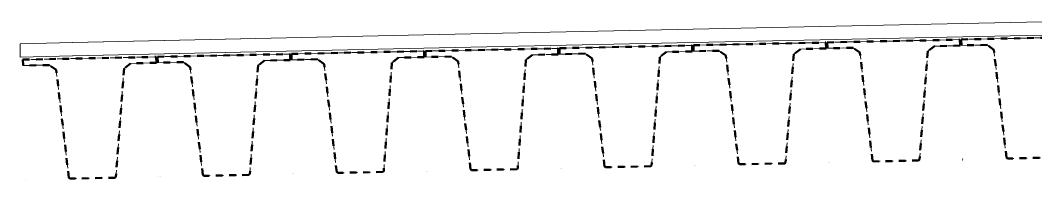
# Model space of a CAD drawing. Header units: metres. Extents: x -1137 to -1030, y 3 to 549.
# Drawn here: x -1060.97 to -1045.58, y 19.73 to 22.14 of the extents above; entities that cross this region are included whole.
import ezdxf

# ---------------------------------------------------------------- set-up
doc = ezdxf.new("R2010")
doc.units = ezdxf.units.M
doc.linetypes.add('JacobsDash', pattern=[0.0045000000000000005, 0.003, -0.0015])
doc.layers.add('A-FLOR', color=7, linetype='Continuous', lineweight=50)
doc.layers.add('S-BEAM', color=7, linetype='Continuous', lineweight=50)

# ---------------------------------------------------------------- blocks, each defined once
blk = doc.blocks.new('06_SFR_GCT_Girder_SuperT_BR08Edge_CS - Super T - 1815-6269499-DRG-2873075 - ELEVATION 1 - ABUTMENT B Copy 1')
at = {"layer": 'S-BEAM', "color": 8, "linetype": 'JacobsDash', "lineweight": 13, "true_color": 0x808080}
for p, q in [((-1119.552098975111, 21.89657207772541), (-1121.561548670089, 21.85539766611113)), ((-1121.561548670089, 21.85539766611113), (-1121.559721833372, 21.76541615486272)), ((-1119.550272138394, 21.80659056647701), (-1119.552098975111, 21.89657207772541)), ((-1121.559721833372, 21.76541615486272), (-1121.170411466646, 21.77339327682071)), ((-1121.170411466646, 21.77339327682071), (-1121.067401566713, 21.70048820349235)), ((-1121.067401566713, 21.70048820349235), (-1120.876789194901, 20.06704935812234)), ((-1120.163703788877, 20.08166075750054), (-1120.039547677192, 21.72154933243338)), ((-1120.039547677192, 21.72154933243338), (-1119.93958250512, 21.79861344451901)), ((-1119.93958250512, 21.79861344451901), (-1119.550272138394, 21.80659056647701)), ((-1120.876789194901, 20.06704935812234), (-1120.862082117589, 20.05434797556547)), ((-1120.862082117589, 20.05434797556547), (-1120.17788311336, 20.06836748125232)), ((-1120.17788311336, 20.06836748125232), (-1120.163703788877, 20.08166075750054))]:
    blk.add_line(p, q, dxfattribs=at)
at = {"layer": 'S-BEAM', "linetype": 'JacobsDash'}
for p, q in [((-1121.561548670089, 21.85539766611112), (-1121.561245354735, 21.85540575747418)), ((-1121.561245354735, 21.85540575747418), (-1119.551795659757, 21.89658016908847)), ((-1121.559418518018, 21.76542424622578), (-1121.561245354735, 21.85540575747418)), ((-1119.551795659757, 21.89658016908847), (-1119.552098975111, 21.89657207772541)), ((-1119.551795659757, 21.89658016908847), (-1119.54996882304, 21.80659865784006)), ((-1121.559721833372, 21.76541615486272), (-1121.559418518018, 21.76542424622578)), ((-1121.170108151292, 21.77340136818377), (-1121.559418518018, 21.76542424622578)), ((-1121.170411466646, 21.77339327682071), (-1121.170108151292, 21.77340136818377)), ((-1121.067098251359, 21.7004962948554), (-1121.170108151292, 21.77340136818377)), ((-1121.067401566713, 21.70048820349234), (-1121.067098251359, 21.7004962948554)), ((-1120.876485879547, 20.06705744948539), (-1121.067098251359, 21.7004962948554)), ((-1120.039244361838, 21.72155742379644), (-1120.163400473524, 20.0816688488636)), ((-1120.039244361838, 21.72155742379644), (-1120.039547677192, 21.72154933243338)), ((-1119.939279189766, 21.79862153588207), (-1120.039244361838, 21.72155742379644)), ((-1119.93958250512, 21.79861344451901), (-1119.939279189766, 21.79862153588207)), ((-1119.54996882304, 21.80659865784006), (-1119.939279189766, 21.79862153588207)), ((-1119.54996882304, 21.80659865784006), (-1119.550272138394, 21.806590566477)), ((-1121.524375316818, 20.03935854275067), (-1121.524678488602, 20.03934337980152)), ((-1120.876789194901, 20.06704935812233), (-1120.876485879547, 20.06705744948539)), ((-1120.861778802235, 20.05435606692852), (-1120.876485879547, 20.06705744948539)), ((-1120.862082117589, 20.05434797556547), (-1120.861778802235, 20.05435606692852)), ((-1120.177579798007, 20.06837557261537), (-1120.861778802235, 20.05435606692852)), ((-1120.177579798007, 20.06837557261537), (-1120.17788311336, 20.06836748125232)), ((-1120.163400473524, 20.0816688488636), (-1120.177579798007, 20.06837557261537)), ((-1120.163703788877, 20.08166075750054), (-1120.163400473524, 20.0816688488636)), ((-1119.514953680713, 20.08191500443739), (-1119.515256852497, 20.08189984148825))]:
    blk.add_line(p, q, dxfattribs=at)
blk = doc.blocks.new('06_SFR_GCT_Girder_SuperT_BR08Edge_CS - Super T - 1815-6268857-DRG-2873075 - ELEVATION 1 - ABUTMENT B Copy 1')
at = {"layer": 'S-BEAM', "color": 8, "linetype": 'JacobsDash', "lineweight": 13, "true_color": 0x808080}
for p, q in [((-1121.582225957725, 21.85236349612801), (-1123.591675652603, 21.81120059867639)), ((-1123.591675652603, 21.81120059867639), (-1123.589848815642, 21.72121909066904)), ((-1123.589848815642, 21.72121909066904), (-1123.200538448935, 21.72919398187555)), ((-1123.200538448935, 21.72919398187555), (-1123.097528548804, 21.65628832972366)), ((-1122.069674659334, 21.67734356905378), (-1121.969709487471, 21.75440709691414)), ((-1121.969709487471, 21.75440709691414), (-1121.580399120764, 21.76238198812066)), ((-1121.580399120764, 21.76238198812066), (-1121.582225957725, 21.85236349612801)), ((-1123.097528548804, 21.65628832972366), (-1122.906916172561, 20.02284864149183)), ((-1122.193830766573, 20.03745595488502), (-1122.069674659334, 21.67734356905378)), ((-1122.906916172561, 20.02284864149183), (-1122.892209095214, 20.01014717664346)), ((-1122.892209095214, 20.01014717664346), (-1122.20801009102, 20.02416276186459)), ((-1122.20801009102, 20.02416276186459), (-1122.193830766573, 20.03745595488502))]:
    blk.add_line(p, q, dxfattribs=at)
at = {"layer": 'S-BEAM', "linetype": 'JacobsDash'}
for p, q in [((-1123.591675652603, 21.81120059867638), (-1123.591372337249, 21.81120863109733)), ((-1123.591372337249, 21.81120863109733), (-1121.581922642371, 21.85237152854895)), ((-1123.589545500288, 21.72122712308998), (-1123.591372337249, 21.81120863109733)), ((-1123.589848815642, 21.72121909066903), (-1123.589545500288, 21.72122712308998)), ((-1123.200235133581, 21.72920201429649), (-1123.589545500288, 21.72122712308998)), ((-1123.200538448935, 21.72919398187554), (-1123.200235133581, 21.72920201429648)), ((-1123.09722523345, 21.6562963621446), (-1123.200235133581, 21.72920201429649)), ((-1121.969406172117, 21.75441512933509), (-1122.06937134398, 21.67735160147472)), ((-1121.969709487471, 21.75440709691414), (-1121.969406172117, 21.75441512933508)), ((-1121.58009580541, 21.7623900205416), (-1121.969406172117, 21.75441512933509)), ((-1121.581922642371, 21.85237152854895), (-1121.582225957725, 21.85236349612801)), ((-1121.581922642371, 21.85237152854895), (-1121.58009580541, 21.7623900205416)), ((-1121.58009580541, 21.7623900205416), (-1121.580399120764, 21.76238198812065)), ((-1123.097528548804, 21.65628832972366), (-1123.09722523345, 21.6562963621446)), ((-1122.906612857208, 20.02285667391278), (-1123.09722523345, 21.6562963621446)), ((-1122.06937134398, 21.67735160147472), (-1122.19352745122, 20.03746398730596)), ((-1122.06937134398, 21.67735160147472), (-1122.069674659334, 21.67734356905378)), ((-1122.906916172561, 20.02284864149183), (-1122.906612857208, 20.02285667391277)), ((-1122.891905779861, 20.0101552090644), (-1122.906612857208, 20.02285667391278)), ((-1122.892209095214, 20.01014717664346), (-1122.891905779861, 20.0101552090644)), ((-1122.207706775667, 20.02417079428554), (-1122.891905779861, 20.0101552090644)), ((-1122.207706775667, 20.02417079428554), (-1122.20801009102, 20.02416276186459)), ((-1122.19352745122, 20.03746398730596), (-1122.207706775667, 20.02417079428554)), ((-1122.193830766573, 20.03745595488502), (-1122.19352745122, 20.03746398730596)), ((-1121.545080499369, 20.03769859585891), (-1121.545383671153, 20.03768349185204)), ((-1123.554502135477, 19.99515365365618), (-1123.554805307261, 19.9951385496493))]:
    blk.add_line(p, q, dxfattribs=at)
blk = doc.blocks.new('06_SFR_GCT_Girder_SuperT_BR08Edge_CS - Super T - 1815-6267993-DRG-2873075 - ELEVATION 1 - ABUTMENT B Copy 1')
at = {"layer": 'S-BEAM', "color": 8, "linetype": 'JacobsDash', "lineweight": 13, "true_color": 0x808080}
for p, q in [((-1123.612350898354, 21.80885497269173), (-1125.621800593159, 21.76770167031403)), ((-1125.621800593159, 21.76770167031403), (-1125.619973755994, 21.67772016493102)), ((-1124.099799599573, 21.63383739397695), (-1123.999834427883, 21.71090043504983)), ((-1123.999834427883, 21.71090043504983), (-1123.61052406119, 21.71887346730871)), ((-1123.61052406119, 21.71887346730871), (-1123.612350898354, 21.80885497269173)), ((-1125.619973755994, 21.67772016493102), (-1125.230663389302, 21.6856931971899)), ((-1125.230663389302, 21.6856931971899), (-1125.127653489005, 21.61278706262442)), ((-1125.127653489005, 21.61278706262442), (-1124.937041109069, 19.97934667062041)), ((-1124.223955703108, 19.99395057904795), (-1124.099799599573, 21.63383739397695)), ((-1124.937041109069, 19.97934667062041), (-1124.922334031693, 19.96664513718518)), ((-1124.922334031693, 19.96664513718518), (-1124.238135027524, 19.98065745537253)), ((-1124.238135027524, 19.98065745537253), (-1124.223955703108, 19.99395057904795))]:
    blk.add_line(p, q, dxfattribs=at)
at = {"layer": 'S-BEAM', "linetype": 'JacobsDash'}
for p, q in [((-1125.621800593159, 21.76770167031403), (-1125.621497277805, 21.76770965361669)), ((-1125.621497277805, 21.76770965361669), (-1123.612047583001, 21.80886295599439)), ((-1125.619670440641, 21.67772814823368), (-1125.621497277805, 21.76770965361669)), ((-1123.999531112529, 21.71090841835249), (-1124.099496284219, 21.63384537727961)), ((-1123.999834427883, 21.71090043504983), (-1123.999531112529, 21.71090841835249)), ((-1123.610220745836, 21.71888145061137), (-1123.999531112529, 21.71090841835249)), ((-1123.612047583001, 21.80886295599439), (-1123.612350898354, 21.80885497269173)), ((-1123.612047583001, 21.80886295599439), (-1123.610220745836, 21.71888145061137)), ((-1123.610220745836, 21.71888145061137), (-1123.61052406119, 21.71887346730871)), ((-1125.619973755994, 21.67772016493102), (-1125.619670440641, 21.67772814823368)), ((-1125.230360073948, 21.68570118049256), (-1125.619670440641, 21.67772814823368)), ((-1125.230663389302, 21.6856931971899), (-1125.230360073948, 21.68570118049256)), ((-1125.127350173651, 21.61279504592708), (-1125.230360073948, 21.68570118049256)), ((-1125.127653489005, 21.61278706262442), (-1125.127350173651, 21.61279504592708)), ((-1124.936737793715, 19.97935465392307), (-1125.127350173651, 21.61279504592708)), ((-1124.099496284219, 21.63384537727961), (-1124.223652387754, 19.99395856235061)), ((-1124.099496284219, 21.63384537727961), (-1124.099799599573, 21.63383739397695)), ((-1125.58462691299, 19.95164690055518), (-1125.584930084774, 19.95163184566659)), ((-1124.937041109069, 19.97934667062041), (-1124.936737793715, 19.97935465392307)), ((-1124.92203071634, 19.96665312048784), (-1124.936737793715, 19.97935465392307)), ((-1124.922334031693, 19.96664513718517), (-1124.92203071634, 19.96665312048783)), ((-1124.23783171217, 19.98066543867519), (-1124.92203071634, 19.96665312048784)), ((-1124.23783171217, 19.98066543867519), (-1124.238135027524, 19.98065745537253)), ((-1124.223652387754, 19.99395856235061), (-1124.23783171217, 19.98066543867519)), ((-1124.223955703108, 19.99395057904795), (-1124.223652387754, 19.99395856235061)), ((-1123.57520527687, 19.99418224327676), (-1123.575508448654, 19.99416718838818))]:
    blk.add_line(p, q, dxfattribs=at)
blk = doc.blocks.new('06_SFR_GCT_Girder_SuperT_BR08Edge_CS - Super T - 1815-6267463-DRG-2873075 - ELEVATION 1 - ABUTMENT B Copy 1')
at = {"layer": 'S-BEAM', "color": 8, "linetype": 'JacobsDash', "lineweight": 13, "true_color": 0x808080}
for p, q in [((-1125.642477883344, 21.76414668785831), (-1127.651927578021, 21.72300585909899)), ((-1127.651927578021, 21.72300585909899), (-1127.650100740592, 21.63302435702361)), ((-1125.640651045915, 21.67416518578294), (-1125.642477883344, 21.76414668785831)), ((-1127.650100740592, 21.63302435702361), (-1127.260790373924, 21.64099497264626)), ((-1127.260790373924, 21.64099497264626), (-1127.157780473413, 21.56808821085533)), ((-1127.157780473413, 21.56808821085533), (-1126.96716808868, 19.93464690205414)), ((-1126.254082682763, 19.94924638401844), (-1126.129926584046, 21.58913216182561)), ((-1126.129926584046, 21.58913216182561), (-1126.029961412583, 21.66619457016029)), ((-1126.029961412583, 21.66619457016029), (-1125.640651045915, 21.67416518578294)), ((-1126.96716808868, 19.93464690205414), (-1126.952461011267, 19.92194527944081)), ((-1126.952461011267, 19.92194527944081), (-1126.268262007141, 19.93595335047667)), ((-1126.268262007141, 19.93595335047667), (-1126.254082682763, 19.94924638401844))]:
    blk.add_line(p, q, dxfattribs=at)
at = {"layer": 'S-BEAM', "linetype": 'JacobsDash'}
for p, q in [((-1127.651927578021, 21.72300585909899), (-1127.651624262667, 21.72301377854754)), ((-1127.651624262667, 21.72301377854754), (-1125.642174567991, 21.76415460730687)), ((-1127.649797425238, 21.63303227647217), (-1127.651624262667, 21.72301377854754)), ((-1125.642174567991, 21.76415460730686), (-1125.642477883344, 21.76414668785831)), ((-1125.642174567991, 21.76415460730687), (-1125.640347730562, 21.67417310523148)), ((-1127.650100740592, 21.63302435702361), (-1127.649797425238, 21.63303227647216)), ((-1127.260487058571, 21.64100289209481), (-1127.649797425238, 21.63303227647217)), ((-1127.260790373924, 21.64099497264626), (-1127.260487058571, 21.64100289209481)), ((-1127.157477158059, 21.56809613030387), (-1127.260487058571, 21.64100289209481)), ((-1127.157780473413, 21.56808821085533), (-1127.157477158059, 21.56809613030387)), ((-1126.966864773326, 19.93465482150269), (-1127.157477158059, 21.56809613030387)), ((-1126.129623268693, 21.58914008127416), (-1126.253779367409, 19.94925430346699)), ((-1126.129623268693, 21.58914008127416), (-1126.129926584046, 21.58913216182561)), ((-1126.029658097229, 21.66620248960884), (-1126.129623268693, 21.58914008127416)), ((-1126.029961412583, 21.66619457016029), (-1126.029658097229, 21.66620248960884)), ((-1125.640347730562, 21.67417310523148), (-1126.029658097229, 21.66620248960884)), ((-1125.640347730562, 21.67417310523148), (-1125.640651045915, 21.67416518578294)), ((-1127.614753733592, 19.90694326435774), (-1127.615056905376, 19.90692827332355)), ((-1126.96716808868, 19.93464690205414), (-1126.966864773326, 19.93465482150269)), ((-1126.952157695913, 19.92195319888935), (-1126.966864773326, 19.93465482150269)), ((-1126.952461011267, 19.9219452794408), (-1126.952157695913, 19.92195319888935)), ((-1126.267958691787, 19.93596126992522), (-1126.952157695913, 19.92195319888935)), ((-1126.267958691787, 19.93596126992522), (-1126.268262007141, 19.93595335047667)), ((-1126.253779367409, 19.94925430346699), (-1126.267958691787, 19.93596126992522)), ((-1126.254082682763, 19.94924638401844), (-1126.253779367409, 19.94925430346699)), ((-1125.605332097488, 19.94946612767449), (-1125.605635269271, 19.9494511366403))]:
    blk.add_line(p, q, dxfattribs=at)
blk = doc.blocks.new('06_SFR_GCT_Girder_SuperT_BR08Edge_CS - Super T - 1815-6267083-DRG-2873075 - ELEVATION 1 - ABUTMENT B Copy 1')
at = {"layer": 'S-BEAM', "color": 8, "linetype": 'JacobsDash', "lineweight": 13, "true_color": 0x808080}
for p, q in [((-1127.672604863925, 21.72003825640734), (-1129.682054558564, 21.67890414414197)), ((-1127.670778026354, 21.63005675606429), (-1127.672604863925, 21.72003825640734)), ((-1129.682054558564, 21.67890414414197), (-1129.680227720992, 21.58892264379892)), ((-1129.680227720992, 21.58892264379892), (-1129.290917354332, 21.59689195816943)), ((-1129.290917354332, 21.59689195816943), (-1129.187907453704, 21.52398485860463)), ((-1128.160053564357, 21.54502537402017), (-1128.060088393015, 21.62208744169379)), ((-1128.060088393015, 21.62208744169379), (-1127.670778026354, 21.63005675606429)), ((-1129.187907453704, 21.52398485860463), (-1128.997295066384, 19.89054305526285)), ((-1128.284209660481, 19.9051401537717), (-1128.160053564357, 21.54502537402017)), ((-1128.997295066384, 19.89054305526285), (-1128.982587988951, 19.87784138462399)), ((-1128.982587988951, 19.87784138462399), (-1128.298388984839, 19.89184716875589)), ((-1128.298388984839, 19.89184716875589), (-1128.284209660481, 19.9051401537717))]:
    blk.add_line(p, q, dxfattribs=at)
at = {"layer": 'S-BEAM', "linetype": 'JacobsDash'}
for p, q in [((-1129.68175124321, 21.67891202920777), (-1127.672301548572, 21.72004614147315)), ((-1127.672301548572, 21.72004614147315), (-1127.672604863925, 21.72003825640734)), ((-1127.672301548572, 21.72004614147315), (-1127.670474711, 21.6300646411301)), ((-1129.682054558564, 21.67890414414196), (-1129.68175124321, 21.67891202920777)), ((-1129.679924405639, 21.58893052886472), (-1129.68175124321, 21.67891202920777)), ((-1129.680227720992, 21.58892264379891), (-1129.679924405639, 21.58893052886472)), ((-1129.290614038978, 21.59689984323524), (-1129.679924405639, 21.58893052886472)), ((-1129.290917354332, 21.59689195816943), (-1129.290614038978, 21.59689984323523)), ((-1129.187604138351, 21.52399274367043), (-1129.290614038978, 21.59689984323524)), ((-1128.059785077661, 21.6220953267596), (-1128.159750249004, 21.54503325908598)), ((-1128.060088393015, 21.62208744169379), (-1128.059785077661, 21.6220953267596)), ((-1127.670474711, 21.6300646411301), (-1128.059785077661, 21.6220953267596)), ((-1127.670474711, 21.6300646411301), (-1127.670778026354, 21.63005675606429)), ((-1129.187907453704, 21.52398485860462), (-1129.187604138351, 21.52399274367043)), ((-1128.99699175103, 19.89055094032866), (-1129.187604138351, 21.52399274367043)), ((-1128.159750249004, 21.54503325908598), (-1128.283906345128, 19.90514803883751)), ((-1128.159750249004, 21.54503325908598), (-1128.160053564357, 21.54502537402017)), ((-1129.644880552309, 19.86283372072575), (-1129.645183724093, 19.86281876407423)), ((-1128.997295066384, 19.89054305526285), (-1128.99699175103, 19.89055094032865)), ((-1128.982284673597, 19.8778492696898), (-1128.99699175103, 19.89055094032866)), ((-1128.982587988951, 19.87784138462399), (-1128.982284673597, 19.8778492696898)), ((-1128.298085669485, 19.8918550538217), (-1128.982284673597, 19.8778492696898)), ((-1128.298085669485, 19.8918550538217), (-1128.298388984839, 19.89184716875589)), ((-1128.283906345128, 19.90514803883751), (-1128.298085669485, 19.8918550538217)), ((-1128.284209660481, 19.9051401537717), (-1128.283906345128, 19.90514803883751)), ((-1127.635458916184, 19.90534986447758), (-1127.635762087968, 19.90533490782607))]:
    blk.add_line(p, q, dxfattribs=at)
blk = doc.blocks.new('06_SFR_GCT_Girder_SuperT_BR08Edge_CS - Super T - 1815-6266581-DRG-2873075 - ELEVATION 1 - ABUTMENT B Copy 1')
at = {"layer": 'S-BEAM', "color": 8, "linetype": 'JacobsDash', "lineweight": 13, "true_color": 0x808080}
for p, q in [((-1129.702729763392, 21.67832777562886), (-1131.712179458269, 21.63714569868071)), ((-1131.712179458269, 21.63714569868071), (-1131.710352621714, 21.5471641852191)), ((-1131.710352621714, 21.5471641852191), (-1131.321042255008, 21.55514279225729)), ((-1131.321042255008, 21.55514279225729), (-1131.218032355215, 21.48223810422333)), ((-1130.190178465746, 21.50330315406034), (-1130.090213293544, 21.58036765512906)), ((-1130.090213293544, 21.58036765512906), (-1129.700902926837, 21.58834626216725)), ((-1129.700902926837, 21.58834626216725), (-1129.702729763392, 21.67832777562886)), ((-1131.218032355215, 21.48223810422333), (-1131.027419986361, 19.84879981896231)), ((-1130.314334580373, 19.86341393850701), (-1130.190178465746, 21.50330315406034)), ((-1130.328513904879, 19.85012060684344), (-1130.314334580373, 19.86341393850701)), ((-1131.027419986361, 19.84879981896231), (-1131.012712909073, 19.83609849118142)), ((-1131.012712909073, 19.83609849118142), (-1130.328513904879, 19.85012060684344))]:
    blk.add_line(p, q, dxfattribs=at)
at = {"layer": 'S-BEAM', "linetype": 'JacobsDash'}
for p, q in [((-1131.712179458269, 21.6371456986807), (-1131.711876142916, 21.6371538292832)), ((-1131.711876142916, 21.6371538292832), (-1129.702426448039, 21.67833590623135)), ((-1131.710049306361, 21.54717231582159), (-1131.711876142916, 21.6371538292832)), ((-1131.710352621714, 21.5471641852191), (-1131.710049306361, 21.54717231582158)), ((-1131.320738939655, 21.55515092285977), (-1131.710049306361, 21.54717231582159)), ((-1131.321042255008, 21.55514279225729), (-1131.320738939655, 21.55515092285977)), ((-1131.217729039862, 21.48224623482581), (-1131.320738939655, 21.55515092285977)), ((-1130.089909978191, 21.58037578573155), (-1130.189875150393, 21.50331128466284)), ((-1130.090213293544, 21.58036765512906), (-1130.089909978191, 21.58037578573155)), ((-1129.700599611485, 21.58835439276974), (-1130.089909978191, 21.58037578573155)), ((-1129.702426448039, 21.67833590623135), (-1129.702729763392, 21.67832777562886)), ((-1129.702426448039, 21.67833590623135), (-1129.700599611485, 21.58835439276974)), ((-1129.700599611485, 21.58835439276974), (-1129.700902926837, 21.58834626216725)), ((-1131.218032355215, 21.48223810422333), (-1131.217729039862, 21.48224623482582)), ((-1131.027116671008, 19.8488079495648), (-1131.217729039862, 21.48224623482581)), ((-1130.189875150393, 21.50331128466284), (-1130.314031265021, 19.8634220691095)), ((-1130.189875150393, 21.50331128466283), (-1130.190178465746, 21.50330315406034)), ((-1130.314031265021, 19.8634220691095), (-1130.328210589526, 19.85012873744592)), ((-1130.314334580373, 19.86341393850701), (-1130.314031265021, 19.86342206910949)), ((-1129.665583693689, 19.86363234783416), (-1129.665886865473, 19.86361714569356)), ((-1131.675005329815, 19.82106822667386), (-1131.675308501598, 19.82105302453326)), ((-1131.027419986361, 19.84879981896231), (-1131.027116671008, 19.8488079495648)), ((-1131.01240959372, 19.83610662178391), (-1131.027116671008, 19.8488079495648)), ((-1131.012712909073, 19.83609849118142), (-1131.01240959372, 19.83610662178391)), ((-1130.328210589526, 19.85012873744592), (-1131.01240959372, 19.83610662178391)), ((-1130.328210589526, 19.85012873744592), (-1130.328513904879, 19.85012060684344))]:
    blk.add_line(p, q, dxfattribs=at)
blk = doc.blocks.new('06_SFR_GCT_Girder_SuperT_BR08Edge_CS - Super T - 1815-6266069-DRG-2873075 - ELEVATION 1 - ABUTMENT B Copy 1')
at = {"layer": 'S-BEAM', "color": 8, "linetype": 'JacobsDash', "lineweight": 13, "true_color": 0x808080}
for p, q in [((-1131.732854470072, 21.63455805079792), (-1133.742304165311, 21.59337832850938)), ((-1133.742304165311, 21.59337832850938), (-1133.740477328706, 21.50339681573235)), ((-1131.731027633468, 21.54457653802088), (-1131.732854470072, 21.63455805079792)), ((-1133.740477328706, 21.50339681573235), (-1133.35116696193, 21.51137496657928)), ((-1133.35116696193, 21.51137496657928), (-1133.248157062077, 21.43847016019338)), ((-1133.248157062077, 21.43847016019338), (-1133.057544692298, 19.80503170296219)), ((-1132.344459286182, 19.8196449869182), (-1132.220303172423, 21.45953400559813)), ((-1132.220303172423, 21.45953400559813), (-1132.120338000245, 21.53659838717396)), ((-1132.120338000245, 21.53659838717396), (-1131.731027633468, 21.54457653802088)), ((-1133.057544692298, 19.80503170296219), (-1133.042837615, 19.79233035835573)), ((-1133.042837615, 19.79233035835573), (-1132.358638610683, 19.80635167227796)), ((-1132.358638610683, 19.80635167227796), (-1132.344459286182, 19.8196449869182))]:
    blk.add_line(p, q, dxfattribs=at)
at = {"layer": 'S-BEAM', "linetype": 'JacobsDash'}
for p, q in [((-1133.74230416531, 21.59337832850938), (-1133.742000849956, 21.59338644705824)), ((-1133.742000849956, 21.59338644705824), (-1131.732551154717, 21.63456616934678)), ((-1133.740174013352, 21.50340493428121), (-1133.742000849956, 21.59338644705824)), ((-1131.732551154717, 21.63456616934678), (-1131.732854470072, 21.63455805079792)), ((-1131.732551154717, 21.63456616934678), (-1131.730724318113, 21.54458465656974)), ((-1133.740477328706, 21.50339681573235), (-1133.740174013352, 21.50340493428121)), ((-1133.350863646575, 21.51138308512813), (-1133.740174013352, 21.50340493428121)), ((-1133.35116696193, 21.51137496657927), (-1133.350863646575, 21.51138308512813)), ((-1133.247853746723, 21.43847827874224), (-1133.350863646575, 21.51138308512813)), ((-1133.248157062077, 21.43847016019338), (-1133.247853746723, 21.43847827874223)), ((-1133.057241376943, 19.80503982151104), (-1133.247853746723, 21.43847827874224)), ((-1132.219999857069, 21.45954212414699), (-1132.344155970827, 19.81965310546707)), ((-1132.219999857069, 21.45954212414699), (-1132.220303172423, 21.45953400559813)), ((-1132.12003468489, 21.53660650572282), (-1132.219999857069, 21.45954212414699)), ((-1132.120338000245, 21.53659838717395), (-1132.12003468489, 21.53660650572282)), ((-1131.730724318113, 21.54458465656974), (-1132.12003468489, 21.53660650572282)), ((-1131.730724318113, 21.54458465656974), (-1131.731027633468, 21.54457653802088)), ((-1133.705130107288, 19.77730437657311), (-1133.705433279072, 19.77728918638208)), ((-1133.057544692298, 19.80503170296218), (-1133.057241376943, 19.80503982151104)), ((-1133.042534299645, 19.79233847690459), (-1133.057241376943, 19.80503982151104)), ((-1133.042837615, 19.79233035835573), (-1133.042534299645, 19.79233847690459)), ((-1132.358335295329, 19.80635979082682), (-1133.042534299645, 19.79233847690459)), ((-1132.358335295329, 19.80635979082681), (-1132.358638610683, 19.80635167227796)), ((-1132.344155970827, 19.81965310546707), (-1132.358335295329, 19.80635979082682)), ((-1132.344459286182, 19.8196449869182), (-1132.344155970827, 19.81965310546706)), ((-1131.695708471193, 19.81986616233674), (-1131.696011642977, 19.81985097214572))]:
    blk.add_line(p, q, dxfattribs=at)
blk = doc.blocks.new('06_SFR_GCT_Girder_SuperT_BR08Edge_CS - Super T - 1815-6266048-DRG-2873075 - ELEVATION 1 - ABUTMENT B Copy 1')
at = {"layer": 'S-BEAM', "linetype": 'JacobsDash'}
for p, q in [((-1135.74540348208, 19.73395843693712), (-1135.745706653864, 19.7339431780526)), ((-1133.725833251863, 19.77674867432846), (-1133.726136423647, 19.77673341544394))]:
    blk.add_line(p, q, dxfattribs=at)

msp = doc.modelspace()

# ---------------------------------------------------------------- linework, layer by layer
at = {"layer": 'A-FLOR', "lineweight": 13}
for p, q in [((-1054.620118033021, 21.92798825748797), (-1044.434435714029, 22.14472956727545)), ((-1044.434738473578, 22.14471438624948), (-1054.619937923017, 21.92798335145154)), ((-1054.619937923017, 21.92798335145154), (-1060.178878388702, 21.80715291770949)), ((-1060.173151104157, 21.80728622825934), (-1054.620118033021, 21.92798825748797)), ((-1044.434435714029, 21.94472956727545), (-1054.620118033021, 21.72798825748798)), ((-1054.619937923017, 21.92798335145154), (-1054.620118033021, 21.92798825748797)), ((-1054.619937923017, 21.72798335145154), (-1044.434738473578, 21.94471438624947)), ((-1060.178878388702, 21.80715291770949), (-1060.970687278595, 21.78974600995949)), ((-1060.970687278595, 21.78974600995949), (-1060.970684030139, 21.78975348488229)), ((-1060.970687278595, 21.78974600995949), (-1060.970687278595, 21.58974600995948)), ((-1060.970684030139, 21.78975348488229), (-1060.173151104157, 21.80728622825934)), ((-1060.970684030139, 21.58975348488228), (-1060.970684030139, 21.78975348488229)), ((-1060.178878388702, 21.80715291770949), (-1060.173151104157, 21.80728622825934)), ((-1060.178878388702, 21.60715291770949), (-1054.619937923017, 21.72798335145154)), ((-1054.620118033021, 21.72798825748798), (-1060.173151104157, 21.60728622825934)), ((-1054.620118033021, 21.72798825748798), (-1054.619937923017, 21.72798335145154)), ((-1060.970687278595, 21.58974600995948), (-1060.178878388702, 21.60715291770949)), ((-1060.970684030139, 21.58975348488228), (-1060.970687278595, 21.58974600995948)), ((-1060.173151104157, 21.60728622825934), (-1060.970684030139, 21.58975348488228)), ((-1060.173151104157, 21.60728622825934), (-1060.178878388702, 21.60715291770949))]:
    msp.add_line(p, q, dxfattribs=at)
at = {"layer": 'S-BEAM', "color": 8, "linetype": 'JacobsDash', "lineweight": 13, "true_color": 0x808080}
for p, q in [((-1058.910916268957, 21.59144797796914), (-1060.930514700161, 21.55004679089294)), ((-1060.930514700161, 21.55004679089294), (-1060.928687863841, 21.46006527415853)), ((-1058.909089432638, 21.50146646123474), (-1058.910916268957, 21.59144797796914)), ((-1060.928687863841, 21.46006527415853), (-1060.529228761204, 21.4682540708926)), ((-1060.529228761204, 21.4682540708926), (-1060.426218861582, 21.39534993891824)), ((-1060.426218861582, 21.39534993891824), (-1060.235606496966, 19.76191246068098)), ((-1059.522521090804, 19.77653050644972), (-1059.398364971862, 21.4164206480839)), ((-1059.398364971862, 21.4164206480839), (-1059.298399799439, 21.49348571066688)), ((-1059.298399799439, 21.49348571066688), (-1058.909089432638, 21.50146646123474)), ((-1060.235606496966, 19.76191246068098), (-1060.220899419708, 19.74921121195112)), ((-1060.220899419708, 19.74921121195112), (-1059.536700415347, 19.76323709478964)), ((-1059.536700415347, 19.76323709478964), (-1059.522521090804, 19.77653050644972))]:
    msp.add_line(p, q, dxfattribs=at)
at = {"layer": 'S-BEAM', "linetype": 'JacobsDash'}
for p, q in [((-1060.930514700161, 21.55004679089294), (-1060.930211384806, 21.55005497813261)), ((-1060.930211384806, 21.55005497813261), (-1058.910612953603, 21.59145616520882)), ((-1060.928384548487, 21.4600734613982), (-1060.930211384806, 21.55005497813261)), ((-1058.910612953603, 21.59145616520882), (-1058.910916268957, 21.59144797796914)), ((-1058.910612953603, 21.59145616520882), (-1058.908786117283, 21.50147464847441)), ((-1060.928687863841, 21.46006527415853), (-1060.928384548487, 21.4600734613982)), ((-1060.52892544585, 21.46826225813227), (-1060.928384548487, 21.4600734613982)), ((-1060.529228761204, 21.4682540708926), (-1060.52892544585, 21.46826225813227)), ((-1060.425915546228, 21.39535812615791), (-1060.52892544585, 21.46826225813227)), ((-1060.426218861582, 21.39534993891824), (-1060.425915546228, 21.39535812615791)), ((-1060.235303181611, 19.76192064792065), (-1060.425915546228, 21.39535812615791)), ((-1059.398061656507, 21.41642883532357), (-1059.522217775449, 19.7765386936894)), ((-1059.398061656507, 21.41642883532357), (-1059.398364971862, 21.4164206480839)), ((-1059.298096484085, 21.49349389790655), (-1059.398061656507, 21.41642883532357)), ((-1059.298399799439, 21.49348571066688), (-1059.298096484085, 21.49349389790655)), ((-1058.908786117283, 21.50147464847441), (-1059.298096484085, 21.49349389790655)), ((-1058.908786117283, 21.50147464847441), (-1058.909089432638, 21.50146646123474)), ((-1060.235606496966, 19.76191246068098), (-1060.235303181611, 19.76192064792065)), ((-1060.220596104353, 19.7492193991908), (-1060.235303181611, 19.76192064792065)), ((-1060.220899419708, 19.74921121195112), (-1060.220596104353, 19.7492193991908)), ((-1059.536397099992, 19.76324528202932), (-1060.220596104353, 19.7492193991908)), ((-1059.536397099992, 19.76324528202932), (-1059.536700415347, 19.76323709478964)), ((-1059.522217775449, 19.7765386936894), (-1059.536397099992, 19.76324528202932)), ((-1059.522521090804, 19.77653050644972), (-1059.522217775449, 19.7765386936894))]:
    msp.add_line(p, q, dxfattribs=at)

# ---------------------------------------------------------------- block references
for name in ['06_SFR_GCT_Girder_SuperT_BR08Edge_CS - Super T - 1815-6269499-DRG-2873075 - ELEVATION 1 - ABUTMENT B Copy 1', '06_SFR_GCT_Girder_SuperT_BR08Edge_CS - Super T - 1815-6267083-DRG-2873075 - ELEVATION 1 - ABUTMENT B Copy 1', '06_SFR_GCT_Girder_SuperT_BR08Edge_CS - Super T - 1815-6267463-DRG-2873075 - ELEVATION 1 - ABUTMENT B Copy 1', '06_SFR_GCT_Girder_SuperT_BR08Edge_CS - Super T - 1815-6267993-DRG-2873075 - ELEVATION 1 - ABUTMENT B Copy 1', '06_SFR_GCT_Girder_SuperT_BR08Edge_CS - Super T - 1815-6268857-DRG-2873075 - ELEVATION 1 - ABUTMENT B Copy 1', '06_SFR_GCT_Girder_SuperT_BR08Edge_CS - Super T - 1815-6266069-DRG-2873075 - ELEVATION 1 - ABUTMENT B Copy 1', '06_SFR_GCT_Girder_SuperT_BR08Edge_CS - Super T - 1815-6266581-DRG-2873075 - ELEVATION 1 - ABUTMENT B Copy 1', '06_SFR_GCT_Girder_SuperT_BR08Edge_CS - Super T - 1815-6266048-DRG-2873075 - ELEVATION 1 - ABUTMENT B Copy 1']:
    msp.add_blockref(name, (74.85206312636929, 0), dxfattribs=at)

doc.saveas('drawing.dxf')
